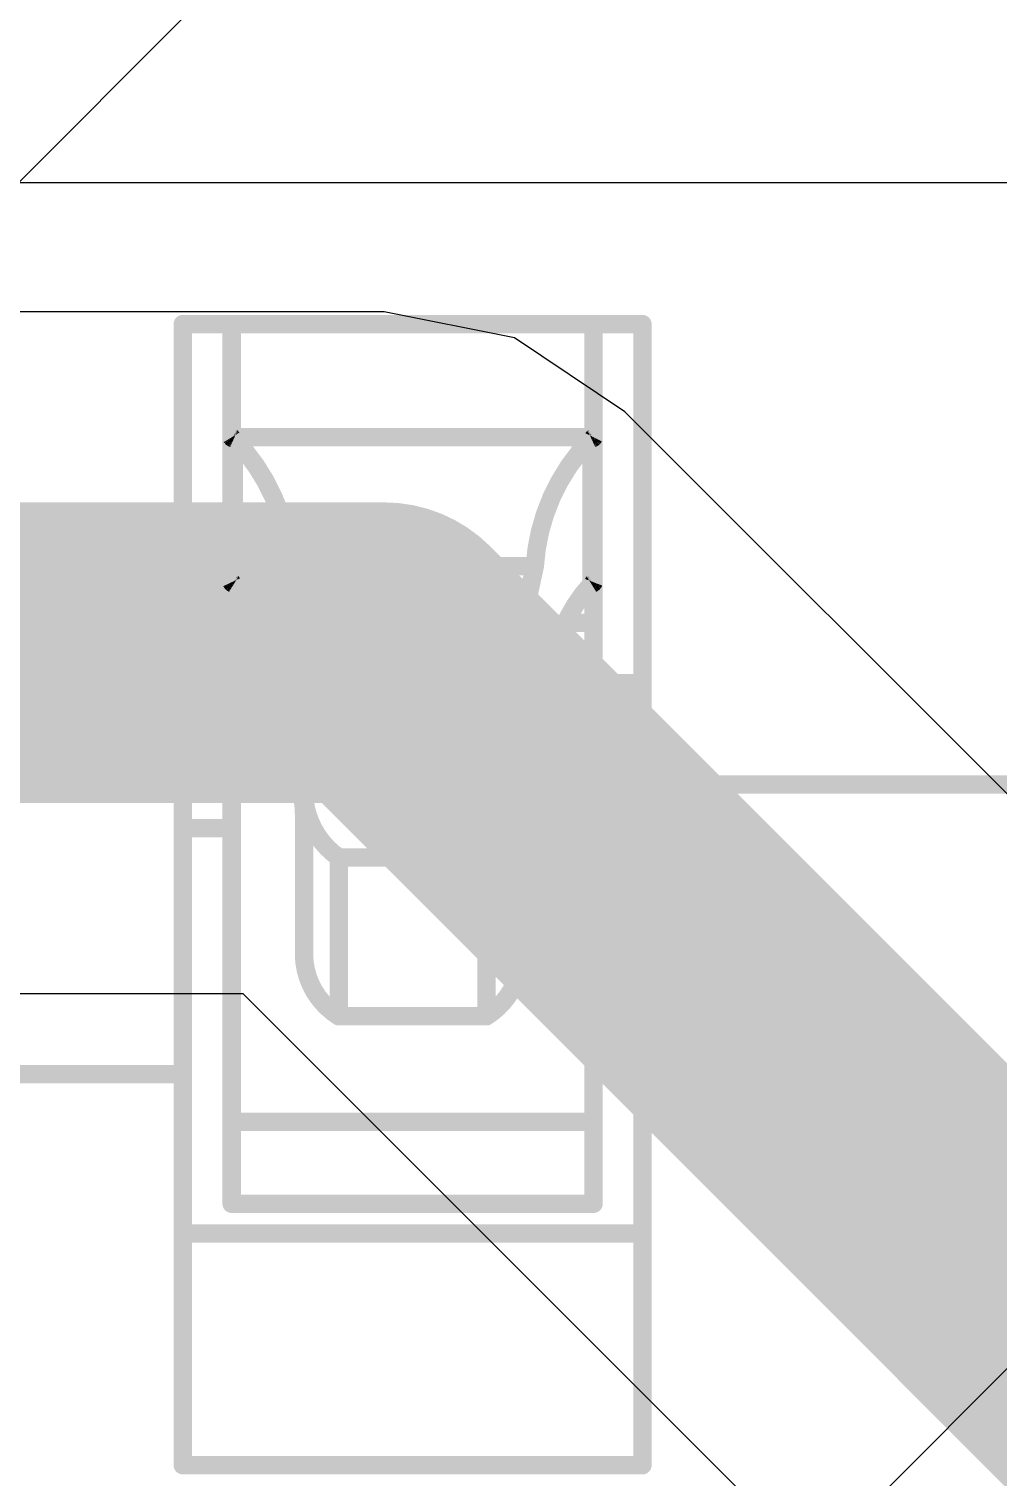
# Model space of a CAD drawing. Header units: inches. Extents: x -11 to 5433, y -4 to 5447.
# Drawn here: x 21.015 to 21.684, y 29.047 to 30.047 of the extents above; entities that cross this region are included whole.
import ezdxf

# ---------------------------------------------------------------- set-up
doc = ezdxf.new("R2010")
doc.units = ezdxf.units.IN
for name, color, linetype in [('Bottom Solder', 6, 'Continuous'), ('Ground', 16, 'Continuous'), ('Mechanical 4', 56, 'Continuous'), ('Top Layer', 1, 'Continuous')]:
    doc.layers.add(name, color=color, linetype=linetype)

# ---------------------------------------------------------------- blocks, each defined once
blk = doc.blocks.new('WQFN_30_EP_2_5_4_5__B_27')
at = {"layer": 'Bottom Solder'}
for p in [(-0.8183625999999999, 1.9033871), (0.68417186, 1.90244222)]:
    blk.add_line(p, (-5421.1859699, -5425.6862022), dxfattribs=at)

msp = doc.modelspace()

# ---------------------------------------------------------------- linework, layer by layer
at = {"layer": 'Ground'}
for p, q in [((21.26014544, 29.85137794), (8.86425456, 29.85137794)), ((21.35020114, 29.83346586), (21.26014544, 29.85137794)), ((21.42654338, 29.7824525), (21.35020114, 29.83346586)), ((22.07449484, 29.13450358), (21.42654338, 29.7824525)), ((8.9617296, 29.38073118), (21.16267294, 29.38073118)), ((21.16267294, 29.38073118), (21.67277352, 28.87062805999999))]:
    msp.add_line(p, q, dxfattribs=at)
for points in [[(8.86425456, 29.61605456, 0.2076069, 0.2076069, 0), (21.26014544, 29.61605456, 0.2076069, 0.2076069, 0)], [(21.26014544, 29.61605456, 0.2076069, 0.2076069, 0), (21.9080969, 28.9681031, 0.2076069, 0.2076069, 0)]]:
    msp.add_lwpolyline(points, format="xyseb", dxfattribs=at)
msp.add_lwpolyline([(21.20824308, 29.61605456, 0.10380218, 0.10380218, 1), (21.3120478, 29.61605456, 0.10380218, 0.10380218, 1)], format="xyseb", close=True, dxfattribs=at)
msp.add_lwpolyline([(21.20824308, 29.61605456, 0.10380218, 0.10380218, 1), (21.3120478, 29.61605456, 0.10380218, 0.10380218, 1)], format="xyseb", close=True, dxfattribs=at)
at = {"layer": 'Mechanical 4'}
for points in [[(21.1211541, 29.84294514, 0.0127, 0.0127, 0), (21.4386541, 29.84294514, 0.0127, 0.0127, 0)], [(21.1211541, 29.0549457, 0.0127, 0.0127, 0), (21.1211541, 29.84294514, 0.0127, 0.0127, 0)], [(21.15490562, 29.23548127999999, 0.0127, 0.0127, 0), (21.15490562, 29.84294514, 0.0127, 0.0127, 0)], [(21.40490512, 29.23548127999999, 0.0127, 0.0127, 0), (21.40490512, 29.84294514, 0.0127, 0.0127, 0)], [(21.4386541, 29.0549457, 0.0127, 0.0127, 0), (21.4386541, 29.84294514, 0.0127, 0.0127, 0)], [(21.1549996, 29.764609, 0.0127, 0.0127, -0.03260548540525914), (21.15490308, 29.76474616, 0.0127, 0.0127, 0)], [(21.15490562, 29.76494682, 0.0127, 0.0127, 0), (21.40490512, 29.76494682, 0.0127, 0.0127, 0)], [(21.15507072, 29.76453788, 0.0127, 0.0127, -0.02828759394028447), (21.15500214, 29.764609, 0.0127, 0.0127, 0)], [(21.1551647, 29.76445914, 0.0127, 0.0127, -0.02675080185244211), (21.15507072, 29.76453788, 0.0127, 0.0127, 0)], [(21.15528916, 29.76437278, 0.0127, 0.0127, -0.02199381122348185), (21.1551647, 29.76445914, 0.0127, 0.0127, 0)], [(21.1554568, 29.76427626, 0.0127, 0.0127, -0.01668692769579511), (21.15528916, 29.76437278, 0.0127, 0.0127, 0)], [(21.15566, 29.76416958, 0.0127, 0.0127, -0.009375562097498479), (21.15545426, 29.76427626, 0.0127, 0.0127, 0)], [(21.15589876, 29.76405528, 0.0127, 0.0127, -0.005205298959244391), (21.15566, 29.76416704, 0.0127, 0.0127, 0)], [(21.15589876, 29.76405528, 0.0127, 0.0127, 0), (21.1561553, 29.7639359, 0.0127, 0.0127, 0)], [(21.1561553, 29.7639359, 0.0127, 0.0127, 0), (21.15642454, 29.76381652, 0.0127, 0.0127, 0)], [(21.15642454, 29.66343572, 0.0127, 0.0127, 0), (21.15642454, 29.76381652, 0.0127, 0.0127, 0)], [(21.15642454, 29.76381652, 0.0127, 0.0127, -0.1798941776662689), (21.19553292, 29.67571154, 0.0127, 0.0127, 0)], [(21.36427782, 29.67571154, 0.0127, 0.0127, -0.1798941776662689), (21.4033862, 29.76381652, 0.0127, 0.0127, 0)], [(21.4033862, 29.76381652, 0.0127, 0.0127, 0), (21.40389674, 29.76405274, 0.0127, 0.0127, 0)], [(21.4033862, 29.66343572, 0.0127, 0.0127, 0), (21.4033862, 29.76381652, 0.0127, 0.0127, 0)], [(21.40389674, 29.76405274, 0.0127, 0.0127, 0), (21.40413296, 29.7641645, 0.0127, 0.0127, 0)], [(21.40434378, 29.76427118, 0.0127, 0.0127, -0.007070259481709167), (21.40413296, 29.7641645, 0.0127, 0.0127, 0)], [(21.40451904, 29.76437024, 0.0127, 0.0127, -0.01220881845897027), (21.40434124, 29.76427118, 0.0127, 0.0127, 0)], [(21.40466128, 29.76446168, 0.0127, 0.0127, -0.022619829996486), (21.40452158, 29.76437024, 0.0127, 0.0127, 0)], [(21.4047578, 29.76454042, 0.0127, 0.0127, -0.03188108956236898), (21.40465874, 29.76446168, 0.0127, 0.0127, 0)], [(21.40482384, 29.76461408, 0.0127, 0.0127, -0.03744577985769901), (21.4047578, 29.76454042, 0.0127, 0.0127, 0)], [(21.40486956, 29.76468012, 0.0127, 0.0127, -0.03268866428849267), (21.40482384, 29.76461154, 0.0127, 0.0127, 0)], [(21.40490258, 29.76474616, 0.0127, 0.0127, -0.01323434511628403), (21.40486702, 29.76468012, 0.0127, 0.0127, 0)], [(21.19553292, 29.67571154, 0.0127, 0.0127, 0), (21.36427782, 29.67571154, 0.0127, 0.0127, 0)], [(21.19553292, 29.67571154, 0.0127, 0.0127, 0), (21.2033866, 29.6396156, 0.0127, 0.0127, 0)], [(21.35642414, 29.6396156, 0.0127, 0.0127, 0), (21.36427782, 29.67571154, 0.0127, 0.0127, 0)], [(21.15500214, 29.6644949, 0.0127, 0.0127, -0.02859692933788503), (21.15490308, 29.66467777999999, 0.0127, 0.0127, 0)], [(21.1551647, 29.66429678, 0.0127, 0.0127, -0.05432141874115744), (21.15500468, 29.66449744, 0.0127, 0.0127, 0)], [(21.15528916, 29.6641774, 0.0127, 0.0127, -0.02338615141672713), (21.1551647, 29.66429424, 0.0127, 0.0127, 0)], [(21.15545426, 29.66405294, 0.0127, 0.0127, -0.01856230599861982), (21.15528916, 29.66417994, 0.0127, 0.0127, 0)], [(21.15566, 29.66390816, 0.0127, 0.0127, -0.01073692514404766), (21.15545426, 29.6640504, 0.0127, 0.0127, 0)], [(21.15589876, 29.66375576, 0.0127, 0.0127, -0.006054831042133111), (21.15566254, 29.66390816, 0.0127, 0.0127, 0)], [(21.15589876, 29.6637583, 0.0127, 0.0127, 0), (21.1561553, 29.66359828, 0.0127, 0.0127, 0)], [(21.1561553, 29.66359828, 0.0127, 0.0127, 0), (21.15642454, 29.66343572, 0.0127, 0.0127, 0)], [(21.15642454, 29.66343826, 0.0127, 0.0127, -0.1625908253546253), (21.18286594, 29.6049446, 0.0127, 0.0127, 0)], [(21.3769448, 29.6049446, 0.0127, 0.0127, -0.1625908253546254), (21.4033862, 29.66343826, 0.0127, 0.0127, 0)], [(21.4033862, 29.66343572, 0.0127, 0.0127, 0), (21.40389674, 29.66375322, 0.0127, 0.0127, 0)], [(21.40413296, 29.66390308, 0.0127, 0.0127, -0.004820614366989909), (21.40389674, 29.66375322, 0.0127, 0.0127, 0)], [(21.40434124, 29.66404532, 0.0127, 0.0127, -0.008119958976289515), (21.40413042, 29.66390308, 0.0127, 0.0127, 0)], [(21.40451904, 29.66418248, 0.0127, 0.0127, -0.01372913845719798), (21.40434124, 29.66404786, 0.0127, 0.0127, 0)], [(21.40465874, 29.66429932, 0.0127, 0.0127, -0.02446216608179401), (21.40452158, 29.66417994, 0.0127, 0.0127, 0)], [(21.4047578, 29.664406, 0.0127, 0.0127, -0.03231853501636538), (21.40465874, 29.66429932, 0.0127, 0.0127, 0)], [(21.40482384, 29.66450252, 0.0127, 0.0127, -0.03504147988858907), (21.4047578, 29.664406, 0.0127, 0.0127, 0)], [(21.40486956, 29.66459142, 0.0127, 0.0127, -0.02840446123903899), (21.40482384, 29.66450252, 0.0127, 0.0127, 0)], [(21.40490512, 29.66467524, 0.0127, 0.0127, -0.01102179284177451), (21.40486956, 29.66458888, 0.0127, 0.0127, 0)], [(21.15490562, 29.63661078, 0.0127, 0.0127, 0), (21.173567, 29.63661078, 0.0127, 0.0127, 0)], [(21.2033866, 29.5176575, 0.0127, 0.0127, 0), (21.2033866, 29.6396156, 0.0127, 0.0127, 0)], [(21.2033866, 29.6396156, 0.0127, 0.0127, -0.05365795323389039), (21.20490552, 29.625544, 0.0127, 0.0127, 0)], [(21.35490522, 29.625544, 0.0127, 0.0127, -0.05365795323389057), (21.35642414, 29.6396156, 0.0127, 0.0127, 0)], [(21.35642414, 29.5176575, 0.0127, 0.0127, 0), (21.35642414, 29.6396156, 0.0127, 0.0127, 0)], [(21.38624374, 29.63661078, 0.0127, 0.0127, 0), (21.40490512, 29.63661078, 0.0127, 0.0127, 0)], [(21.20490552, 29.40619468, 0.0127, 0.0127, 0), (21.20490552, 29.625544, 0.0127, 0.0127, 0)], [(21.35490522, 29.40619468, 0.0127, 0.0127, 0), (21.35490522, 29.625544, 0.0127, 0.0127, 0)], [(21.1828634, 29.60494714, 0.0127, 0.0127, 0), (21.2033866, 29.5176575, 0.0127, 0.0127, 0)], [(21.35642414, 29.5176575, 0.0127, 0.0127, 0), (21.3769448, 29.60494714, 0.0127, 0.0127, 0)], [(21.1211541, 29.59494462, 0.0127, 0.0127, 0), (21.15490562, 29.59494462, 0.0127, 0.0127, 0)], [(21.40490512, 29.59494462, 0.0127, 0.0127, 0), (21.4386541, 29.59494462, 0.0127, 0.0127, 0)], [(20.8036541, 29.52494476, 0.0127, 0.0127, 0), (21.1211541, 29.52494476, 0.0127, 0.0127, 0)], [(21.4386541, 29.52494476, 0.0127, 0.0127, 0), (21.7561541, 29.52494476, 0.0127, 0.0127, 0)], [(21.2033866, 29.5176575, 0.0127, 0.0127, -0.05786387190107989), (21.20490552, 29.50463492, 0.0127, 0.0127, 0)], [(21.2289136, 29.47460704, 0.0127, 0.0127, -0.2374801051855862), (21.20490552, 29.51917896, 0.0127, 0.0127, 0)], [(21.35490522, 29.51917896, 0.0127, 0.0127, -0.2374801051860468), (21.33089714, 29.47460704, 0.0127, 0.0127, 0)], [(21.35490522, 29.50463492, 0.0127, 0.0127, -0.05786387190108001), (21.35642414, 29.5176575, 0.0127, 0.0127, 0)], [(21.1211541, 29.49494482, 0.0127, 0.0127, 0), (21.15490562, 29.49494482, 0.0127, 0.0127, 0)], [(21.40490512, 29.49494482, 0.0127, 0.0127, 0), (21.4386541, 29.49494482, 0.0127, 0.0127, 0)], [(21.22891614, 29.47460704, 0.0127, 0.0127, 0), (21.3308946, 29.47460704, 0.0127, 0.0127, 0)], [(21.22891614, 29.36494508, 0.0127, 0.0127, 0), (21.22891614, 29.47460704, 0.0127, 0.0127, 0)], [(21.3308946, 29.36494508, 0.0127, 0.0127, 0), (21.3308946, 29.47460704, 0.0127, 0.0127, 0)], [(21.2289136, 29.36494762, 0.0127, 0.0127, -0.2473774779353231), (21.20490552, 29.40619722, 0.0127, 0.0127, 0)], [(21.35490522, 29.40619722, 0.0127, 0.0127, -0.2473774779353234), (21.33089714, 29.36494762, 0.0127, 0.0127, 0)], [(21.22891614, 29.36494508, 0.0127, 0.0127, 0), (21.3308946, 29.36494508, 0.0127, 0.0127, 0)], [(20.8036541, 29.32494516, 0.0127, 0.0127, 0), (21.1211541, 29.32494516, 0.0127, 0.0127, 0)], [(21.4386541, 29.32494516, 0.0127, 0.0127, 0), (21.7561541, 29.32494516, 0.0127, 0.0127, 0)], [(21.15490562, 29.29215376, 0.0127, 0.0127, 0), (21.40490512, 29.29215376, 0.0127, 0.0127, 0)], [(21.15490562, 29.23548127999999, 0.0127, 0.0127, 0), (21.40490512, 29.23548127999999, 0.0127, 0.0127, 0)], [(21.1211541, 29.21494538, 0.0127, 0.0127, 0), (21.4386541, 29.21494538, 0.0127, 0.0127, 0)], [(21.1211541, 29.0549457, 0.0127, 0.0127, 0), (21.4386541, 29.0549457, 0.0127, 0.0127, 0)]]:
    msp.add_lwpolyline(points, format="xyseb", dxfattribs=at)
for points in [[(21.1179791, 29.84294514, 0.00635, 0.00635, 1), (21.1243291, 29.84294514, 0.00635, 0.00635, 1)], [(21.1179791, 29.84294514, 0.00635, 0.00635, 1), (21.1243291, 29.84294514, 0.00635, 0.00635, 1)], [(21.15173062, 29.84294514, 0.00635, 0.00635, 1), (21.15808062, 29.84294514, 0.00635, 0.00635, 1)], [(21.40173012, 29.84294514, 0.00635, 0.00635, 1), (21.40808012, 29.84294514, 0.00635, 0.00635, 1)], [(21.4354791, 29.84294514, 0.00635, 0.00635, 1), (21.4418291, 29.84294514, 0.00635, 0.00635, 1)], [(21.4354791, 29.84294514, 0.00635, 0.00635, 1), (21.4418291, 29.84294514, 0.00635, 0.00635, 1)], [(21.15172808, 29.76474616, 0.00635, 0.00635, 1), (21.15807808, 29.76474616, 0.00635, 0.00635, 1)], [(21.15173062, 29.76494682, 0.00635, 0.00635, 1), (21.15808062, 29.76494682, 0.00635, 0.00635, 1)], [(21.1518246, 29.764609, 0.00635, 0.00635, 1), (21.1581746, 29.764609, 0.00635, 0.00635, 1)], [(21.15182714, 29.764609, 0.00635, 0.00635, 1), (21.15817714, 29.764609, 0.00635, 0.00635, 1)], [(21.15189572, 29.76453788, 0.00635, 0.00635, 1), (21.15824572, 29.76453788, 0.00635, 0.00635, 1)], [(21.15189572, 29.76453788, 0.00635, 0.00635, 1), (21.15824572, 29.76453788, 0.00635, 0.00635, 1)], [(21.1519897, 29.76445914, 0.00635, 0.00635, 1), (21.1583397, 29.76445914, 0.00635, 0.00635, 1)], [(21.1519897, 29.76445914, 0.00635, 0.00635, 1), (21.1583397, 29.76445914, 0.00635, 0.00635, 1)], [(21.15211416, 29.76437278, 0.00635, 0.00635, 1), (21.15846416, 29.76437278, 0.00635, 0.00635, 1)], [(21.15211416, 29.76437278, 0.00635, 0.00635, 1), (21.15846416, 29.76437278, 0.00635, 0.00635, 1)], [(21.15227926, 29.76427626, 0.00635, 0.00635, 1), (21.15862926, 29.76427626, 0.00635, 0.00635, 1)], [(21.1522818, 29.76427626, 0.00635, 0.00635, 1), (21.1586318, 29.76427626, 0.00635, 0.00635, 1)], [(21.152485, 29.76416958, 0.00635, 0.00635, 1), (21.158835, 29.76416958, 0.00635, 0.00635, 1)], [(21.152485, 29.76416704, 0.00635, 0.00635, 1), (21.158835, 29.76416704, 0.00635, 0.00635, 1)], [(21.15272376, 29.76405528, 0.00635, 0.00635, 1), (21.15907376, 29.76405528, 0.00635, 0.00635, 1)], [(21.15272376, 29.76405528, 0.00635, 0.00635, 1), (21.15907376, 29.76405528, 0.00635, 0.00635, 1)], [(21.1529803, 29.7639359, 0.00635, 0.00635, 1), (21.1593303, 29.7639359, 0.00635, 0.00635, 1)], [(21.1529803, 29.7639359, 0.00635, 0.00635, 1), (21.1593303, 29.7639359, 0.00635, 0.00635, 1)], [(21.15324954, 29.76381652, 0.00635, 0.00635, 1), (21.15959954, 29.76381652, 0.00635, 0.00635, 1)], [(21.15324954, 29.76381652, 0.00635, 0.00635, 1), (21.15959954, 29.76381652, 0.00635, 0.00635, 1)], [(21.15324954, 29.76381652, 0.00635, 0.00635, 1), (21.15959954, 29.76381652, 0.00635, 0.00635, 1)], [(21.4002112, 29.76381652, 0.00635, 0.00635, 1), (21.4065612, 29.76381652, 0.00635, 0.00635, 1)], [(21.4002112, 29.76381652, 0.00635, 0.00635, 1), (21.4065612, 29.76381652, 0.00635, 0.00635, 1)], [(21.4002112, 29.76381652, 0.00635, 0.00635, 1), (21.4065612, 29.76381652, 0.00635, 0.00635, 1)], [(21.40072174, 29.76405274, 0.00635, 0.00635, 1), (21.40707174, 29.76405274, 0.00635, 0.00635, 1)], [(21.40072174, 29.76405274, 0.00635, 0.00635, 1), (21.40707174, 29.76405274, 0.00635, 0.00635, 1)], [(21.40095796, 29.7641645, 0.00635, 0.00635, 1), (21.40730796, 29.7641645, 0.00635, 0.00635, 1)], [(21.40095796, 29.7641645, 0.00635, 0.00635, 1), (21.40730796, 29.7641645, 0.00635, 0.00635, 1)], [(21.40116624, 29.76427118, 0.00635, 0.00635, 1), (21.40751624, 29.76427118, 0.00635, 0.00635, 1)], [(21.40116878, 29.76427118, 0.00635, 0.00635, 1), (21.40751878, 29.76427118, 0.00635, 0.00635, 1)], [(21.40134404, 29.76437024, 0.00635, 0.00635, 1), (21.40769404, 29.76437024, 0.00635, 0.00635, 1)], [(21.40134658, 29.76437024, 0.00635, 0.00635, 1), (21.40769658, 29.76437024, 0.00635, 0.00635, 1)], [(21.40148374, 29.76446168, 0.00635, 0.00635, 1), (21.40783374, 29.76446168, 0.00635, 0.00635, 1)], [(21.40148628, 29.76446168, 0.00635, 0.00635, 1), (21.40783628, 29.76446168, 0.00635, 0.00635, 1)], [(21.4015828, 29.76454042, 0.00635, 0.00635, 1), (21.4079328, 29.76454042, 0.00635, 0.00635, 1)], [(21.4015828, 29.76454042, 0.00635, 0.00635, 1), (21.4079328, 29.76454042, 0.00635, 0.00635, 1)], [(21.40164884, 29.76461408, 0.00635, 0.00635, 1), (21.40799884, 29.76461408, 0.00635, 0.00635, 1)], [(21.40164884, 29.76461154, 0.00635, 0.00635, 1), (21.40799884, 29.76461154, 0.00635, 0.00635, 1)], [(21.40169202, 29.76468012, 0.00635, 0.00635, 1), (21.40804202, 29.76468012, 0.00635, 0.00635, 1)], [(21.40169456, 29.76468012, 0.00635, 0.00635, 1), (21.40804456, 29.76468012, 0.00635, 0.00635, 1)], [(21.40172758, 29.76474616, 0.00635, 0.00635, 1), (21.40807758, 29.76474616, 0.00635, 0.00635, 1)], [(21.40173012, 29.76494682, 0.00635, 0.00635, 1), (21.40808012, 29.76494682, 0.00635, 0.00635, 1)], [(21.19235792, 29.67571154, 0.00635, 0.00635, 1), (21.19870792, 29.67571154, 0.00635, 0.00635, 1)], [(21.19235792, 29.67571154, 0.00635, 0.00635, 1), (21.19870792, 29.67571154, 0.00635, 0.00635, 1)], [(21.19235792, 29.67571154, 0.00635, 0.00635, 1), (21.19870792, 29.67571154, 0.00635, 0.00635, 1)], [(21.36110282, 29.67571154, 0.00635, 0.00635, 1), (21.36745282, 29.67571154, 0.00635, 0.00635, 1)], [(21.36110282, 29.67571154, 0.00635, 0.00635, 1), (21.36745282, 29.67571154, 0.00635, 0.00635, 1)], [(21.36110282, 29.67571154, 0.00635, 0.00635, 1), (21.36745282, 29.67571154, 0.00635, 0.00635, 1)], [(21.15172808, 29.66467777999999, 0.00635, 0.00635, 1), (21.15807808, 29.66467777999999, 0.00635, 0.00635, 1)], [(21.15182714, 29.6644949, 0.00635, 0.00635, 1), (21.15817714, 29.6644949, 0.00635, 0.00635, 1)], [(21.15182968, 29.66449744, 0.00635, 0.00635, 1), (21.15817968, 29.66449744, 0.00635, 0.00635, 1)], [(21.1519897, 29.66429678, 0.00635, 0.00635, 1), (21.1583397, 29.66429678, 0.00635, 0.00635, 1)], [(21.1519897, 29.66429424, 0.00635, 0.00635, 1), (21.1583397, 29.66429424, 0.00635, 0.00635, 1)], [(21.15211416, 29.66417994, 0.00635, 0.00635, 1), (21.15846416, 29.66417994, 0.00635, 0.00635, 1)], [(21.15211416, 29.6641774, 0.00635, 0.00635, 1), (21.15846416, 29.6641774, 0.00635, 0.00635, 1)], [(21.15227926, 29.66405294, 0.00635, 0.00635, 1), (21.15862926, 29.66405294, 0.00635, 0.00635, 1)], [(21.15227926, 29.6640504, 0.00635, 0.00635, 1), (21.15862926, 29.6640504, 0.00635, 0.00635, 1)], [(21.152485, 29.66390816, 0.00635, 0.00635, 1), (21.158835, 29.66390816, 0.00635, 0.00635, 1)], [(21.15248754, 29.66390816, 0.00635, 0.00635, 1), (21.15883754, 29.66390816, 0.00635, 0.00635, 1)], [(21.15272376, 29.6637583, 0.00635, 0.00635, 1), (21.15907376, 29.6637583, 0.00635, 0.00635, 1)], [(21.15272376, 29.66375576, 0.00635, 0.00635, 1), (21.15907376, 29.66375576, 0.00635, 0.00635, 1)], [(21.1529803, 29.66359828, 0.00635, 0.00635, 1), (21.1593303, 29.66359828, 0.00635, 0.00635, 1)], [(21.1529803, 29.66359828, 0.00635, 0.00635, 1), (21.1593303, 29.66359828, 0.00635, 0.00635, 1)], [(21.15324954, 29.66343826, 0.00635, 0.00635, 1), (21.15959954, 29.66343826, 0.00635, 0.00635, 1)], [(21.15324954, 29.66343572, 0.00635, 0.00635, 1), (21.15959954, 29.66343572, 0.00635, 0.00635, 1)], [(21.15324954, 29.66343572, 0.00635, 0.00635, 1), (21.15959954, 29.66343572, 0.00635, 0.00635, 1)], [(21.4002112, 29.66343826, 0.00635, 0.00635, 1), (21.4065612, 29.66343826, 0.00635, 0.00635, 1)], [(21.4002112, 29.66343572, 0.00635, 0.00635, 1), (21.4065612, 29.66343572, 0.00635, 0.00635, 1)], [(21.4002112, 29.66343572, 0.00635, 0.00635, 1), (21.4065612, 29.66343572, 0.00635, 0.00635, 1)], [(21.40072174, 29.66375322, 0.00635, 0.00635, 1), (21.40707174, 29.66375322, 0.00635, 0.00635, 1)], [(21.40072174, 29.66375322, 0.00635, 0.00635, 1), (21.40707174, 29.66375322, 0.00635, 0.00635, 1)], [(21.40095542, 29.66390308, 0.00635, 0.00635, 1), (21.40730542, 29.66390308, 0.00635, 0.00635, 1)], [(21.40095796, 29.66390308, 0.00635, 0.00635, 1), (21.40730796, 29.66390308, 0.00635, 0.00635, 1)], [(21.40116624, 29.66404786, 0.00635, 0.00635, 1), (21.40751624, 29.66404786, 0.00635, 0.00635, 1)], [(21.40116624, 29.66404532, 0.00635, 0.00635, 1), (21.40751624, 29.66404532, 0.00635, 0.00635, 1)], [(21.40134404, 29.66418248, 0.00635, 0.00635, 1), (21.40769404, 29.66418248, 0.00635, 0.00635, 1)], [(21.40134658, 29.66417994, 0.00635, 0.00635, 1), (21.40769658, 29.66417994, 0.00635, 0.00635, 1)], [(21.40148374, 29.66429932, 0.00635, 0.00635, 1), (21.40783374, 29.66429932, 0.00635, 0.00635, 1)], [(21.40148374, 29.66429932, 0.00635, 0.00635, 1), (21.40783374, 29.66429932, 0.00635, 0.00635, 1)], [(21.4015828, 29.664406, 0.00635, 0.00635, 1), (21.4079328, 29.664406, 0.00635, 0.00635, 1)], [(21.4015828, 29.664406, 0.00635, 0.00635, 1), (21.4079328, 29.664406, 0.00635, 0.00635, 1)], [(21.40164884, 29.66450252, 0.00635, 0.00635, 1), (21.40799884, 29.66450252, 0.00635, 0.00635, 1)], [(21.40164884, 29.66450252, 0.00635, 0.00635, 1), (21.40799884, 29.66450252, 0.00635, 0.00635, 1)], [(21.40169456, 29.66459142, 0.00635, 0.00635, 1), (21.40804456, 29.66459142, 0.00635, 0.00635, 1)], [(21.40169456, 29.66458888, 0.00635, 0.00635, 1), (21.40804456, 29.66458888, 0.00635, 0.00635, 1)], [(21.40173012, 29.66467524, 0.00635, 0.00635, 1), (21.40808012, 29.66467524, 0.00635, 0.00635, 1)], [(21.15173062, 29.63661078, 0.00635, 0.00635, 1), (21.15808062, 29.63661078, 0.00635, 0.00635, 1)], [(21.170392, 29.63661078, 0.00635, 0.00635, 1), (21.176742, 29.63661078, 0.00635, 0.00635, 1)], [(21.2002116, 29.6396156, 0.00635, 0.00635, 1), (21.2065616, 29.6396156, 0.00635, 0.00635, 1)], [(21.2002116, 29.6396156, 0.00635, 0.00635, 1), (21.2065616, 29.6396156, 0.00635, 0.00635, 1)], [(21.2002116, 29.6396156, 0.00635, 0.00635, 1), (21.2065616, 29.6396156, 0.00635, 0.00635, 1)], [(21.35324914, 29.6396156, 0.00635, 0.00635, 1), (21.35959914, 29.6396156, 0.00635, 0.00635, 1)], [(21.35324914, 29.6396156, 0.00635, 0.00635, 1), (21.35959914, 29.6396156, 0.00635, 0.00635, 1)], [(21.35324914, 29.6396156, 0.00635, 0.00635, 1), (21.35959914, 29.6396156, 0.00635, 0.00635, 1)], [(21.38306874, 29.63661078, 0.00635, 0.00635, 1), (21.38941874, 29.63661078, 0.00635, 0.00635, 1)], [(21.40173012, 29.63661078, 0.00635, 0.00635, 1), (21.40808012, 29.63661078, 0.00635, 0.00635, 1)], [(21.20173052, 29.625544, 0.00635, 0.00635, 1), (21.20808052, 29.625544, 0.00635, 0.00635, 1)], [(21.20173052, 29.625544, 0.00635, 0.00635, 1), (21.20808052, 29.625544, 0.00635, 0.00635, 1)], [(21.35173022, 29.625544, 0.00635, 0.00635, 1), (21.35808022, 29.625544, 0.00635, 0.00635, 1)], [(21.35173022, 29.625544, 0.00635, 0.00635, 1), (21.35808022, 29.625544, 0.00635, 0.00635, 1)], [(21.1796884, 29.60494714, 0.00635, 0.00635, 1), (21.1860384, 29.60494714, 0.00635, 0.00635, 1)], [(21.17969094, 29.6049446, 0.00635, 0.00635, 1), (21.18604094, 29.6049446, 0.00635, 0.00635, 1)], [(21.3737698, 29.60494714, 0.00635, 0.00635, 1), (21.3801198, 29.60494714, 0.00635, 0.00635, 1)], [(21.3737698, 29.6049446, 0.00635, 0.00635, 1), (21.3801198, 29.6049446, 0.00635, 0.00635, 1)], [(21.1179791, 29.59494462, 0.00635, 0.00635, 1), (21.1243291, 29.59494462, 0.00635, 0.00635, 1)], [(21.15173062, 29.59494462, 0.00635, 0.00635, 1), (21.15808062, 29.59494462, 0.00635, 0.00635, 1)], [(21.40173012, 29.59494462, 0.00635, 0.00635, 1), (21.40808012, 29.59494462, 0.00635, 0.00635, 1)], [(21.4354791, 29.59494462, 0.00635, 0.00635, 1), (21.4418291, 29.59494462, 0.00635, 0.00635, 1)], [(21.1179791, 29.52494476, 0.00635, 0.00635, 1), (21.1243291, 29.52494476, 0.00635, 0.00635, 1)], [(21.4354791, 29.52494476, 0.00635, 0.00635, 1), (21.4418291, 29.52494476, 0.00635, 0.00635, 1)], [(21.2002116, 29.5176575, 0.00635, 0.00635, 1), (21.2065616, 29.5176575, 0.00635, 0.00635, 1)], [(21.2002116, 29.5176575, 0.00635, 0.00635, 1), (21.2065616, 29.5176575, 0.00635, 0.00635, 1)], [(21.2002116, 29.5176575, 0.00635, 0.00635, 1), (21.2065616, 29.5176575, 0.00635, 0.00635, 1)], [(21.20173052, 29.51917896, 0.00635, 0.00635, 1), (21.20808052, 29.51917896, 0.00635, 0.00635, 1)], [(21.35173022, 29.51917896, 0.00635, 0.00635, 1), (21.35808022, 29.51917896, 0.00635, 0.00635, 1)], [(21.35324914, 29.5176575, 0.00635, 0.00635, 1), (21.35959914, 29.5176575, 0.00635, 0.00635, 1)], [(21.35324914, 29.5176575, 0.00635, 0.00635, 1), (21.35959914, 29.5176575, 0.00635, 0.00635, 1)], [(21.35324914, 29.5176575, 0.00635, 0.00635, 1), (21.35959914, 29.5176575, 0.00635, 0.00635, 1)], [(21.20173052, 29.50463492, 0.00635, 0.00635, 1), (21.20808052, 29.50463492, 0.00635, 0.00635, 1)], [(21.35173022, 29.50463492, 0.00635, 0.00635, 1), (21.35808022, 29.50463492, 0.00635, 0.00635, 1)], [(21.1179791, 29.49494482, 0.00635, 0.00635, 1), (21.1243291, 29.49494482, 0.00635, 0.00635, 1)], [(21.15173062, 29.49494482, 0.00635, 0.00635, 1), (21.15808062, 29.49494482, 0.00635, 0.00635, 1)], [(21.40173012, 29.49494482, 0.00635, 0.00635, 1), (21.40808012, 29.49494482, 0.00635, 0.00635, 1)], [(21.4354791, 29.49494482, 0.00635, 0.00635, 1), (21.4418291, 29.49494482, 0.00635, 0.00635, 1)], [(21.2257386, 29.47460704, 0.00635, 0.00635, 1), (21.2320886, 29.47460704, 0.00635, 0.00635, 1)], [(21.22574114, 29.47460704, 0.00635, 0.00635, 1), (21.23209114, 29.47460704, 0.00635, 0.00635, 1)], [(21.22574114, 29.47460704, 0.00635, 0.00635, 1), (21.23209114, 29.47460704, 0.00635, 0.00635, 1)], [(21.3277196, 29.47460704, 0.00635, 0.00635, 1), (21.3340696, 29.47460704, 0.00635, 0.00635, 1)], [(21.3277196, 29.47460704, 0.00635, 0.00635, 1), (21.3340696, 29.47460704, 0.00635, 0.00635, 1)], [(21.32772214, 29.47460704, 0.00635, 0.00635, 1), (21.33407214, 29.47460704, 0.00635, 0.00635, 1)], [(21.20173052, 29.40619722, 0.00635, 0.00635, 1), (21.20808052, 29.40619722, 0.00635, 0.00635, 1)], [(21.20173052, 29.40619468, 0.00635, 0.00635, 1), (21.20808052, 29.40619468, 0.00635, 0.00635, 1)], [(21.35173022, 29.40619722, 0.00635, 0.00635, 1), (21.35808022, 29.40619722, 0.00635, 0.00635, 1)], [(21.35173022, 29.40619468, 0.00635, 0.00635, 1), (21.35808022, 29.40619468, 0.00635, 0.00635, 1)], [(21.2257386, 29.36494762, 0.00635, 0.00635, 1), (21.2320886, 29.36494762, 0.00635, 0.00635, 1)], [(21.22574114, 29.36494508, 0.00635, 0.00635, 1), (21.23209114, 29.36494508, 0.00635, 0.00635, 1)], [(21.22574114, 29.36494508, 0.00635, 0.00635, 1), (21.23209114, 29.36494508, 0.00635, 0.00635, 1)], [(21.3277196, 29.36494508, 0.00635, 0.00635, 1), (21.3340696, 29.36494508, 0.00635, 0.00635, 1)], [(21.3277196, 29.36494508, 0.00635, 0.00635, 1), (21.3340696, 29.36494508, 0.00635, 0.00635, 1)], [(21.32772214, 29.36494762, 0.00635, 0.00635, 1), (21.33407214, 29.36494762, 0.00635, 0.00635, 1)], [(21.1179791, 29.32494516, 0.00635, 0.00635, 1), (21.1243291, 29.32494516, 0.00635, 0.00635, 1)], [(21.4354791, 29.32494516, 0.00635, 0.00635, 1), (21.4418291, 29.32494516, 0.00635, 0.00635, 1)], [(21.15173062, 29.29215376, 0.00635, 0.00635, 1), (21.15808062, 29.29215376, 0.00635, 0.00635, 1)], [(21.40173012, 29.29215376, 0.00635, 0.00635, 1), (21.40808012, 29.29215376, 0.00635, 0.00635, 1)], [(21.15173062, 29.23548127999999, 0.00635, 0.00635, 1), (21.15808062, 29.23548127999999, 0.00635, 0.00635, 1)], [(21.15173062, 29.23548127999999, 0.00635, 0.00635, 1), (21.15808062, 29.23548127999999, 0.00635, 0.00635, 1)], [(21.40173012, 29.23548127999999, 0.00635, 0.00635, 1), (21.40808012, 29.23548127999999, 0.00635, 0.00635, 1)], [(21.40173012, 29.23548127999999, 0.00635, 0.00635, 1), (21.40808012, 29.23548127999999, 0.00635, 0.00635, 1)], [(21.1179791, 29.21494538, 0.00635, 0.00635, 1), (21.1243291, 29.21494538, 0.00635, 0.00635, 1)], [(21.4354791, 29.21494538, 0.00635, 0.00635, 1), (21.4418291, 29.21494538, 0.00635, 0.00635, 1)], [(21.1179791, 29.0549457, 0.00635, 0.00635, 1), (21.1243291, 29.0549457, 0.00635, 0.00635, 1)], [(21.1179791, 29.0549457, 0.00635, 0.00635, 1), (21.1243291, 29.0549457, 0.00635, 0.00635, 1)], [(21.4354791, 29.0549457, 0.00635, 0.00635, 1), (21.4418291, 29.0549457, 0.00635, 0.00635, 1)], [(21.4354791, 29.0549457, 0.00635, 0.00635, 1), (21.4418291, 29.0549457, 0.00635, 0.00635, 1)]]:
    msp.add_lwpolyline(points, format="xyseb", close=True, dxfattribs=at)
at = {"layer": 'Top Layer'}
msp.add_line((20.25482614, 29.9408215), (24.32817334, 29.9408215), dxfattribs=at)

# ---------------------------------------------------------------- block references
at = {"rotation": 180}
msp.add_blockref('WQFN_30_EP_2_5_4_5__B_27', (11.66616412, 21.80690584), dxfattribs=at)

doc.saveas('drawing.dxf')
